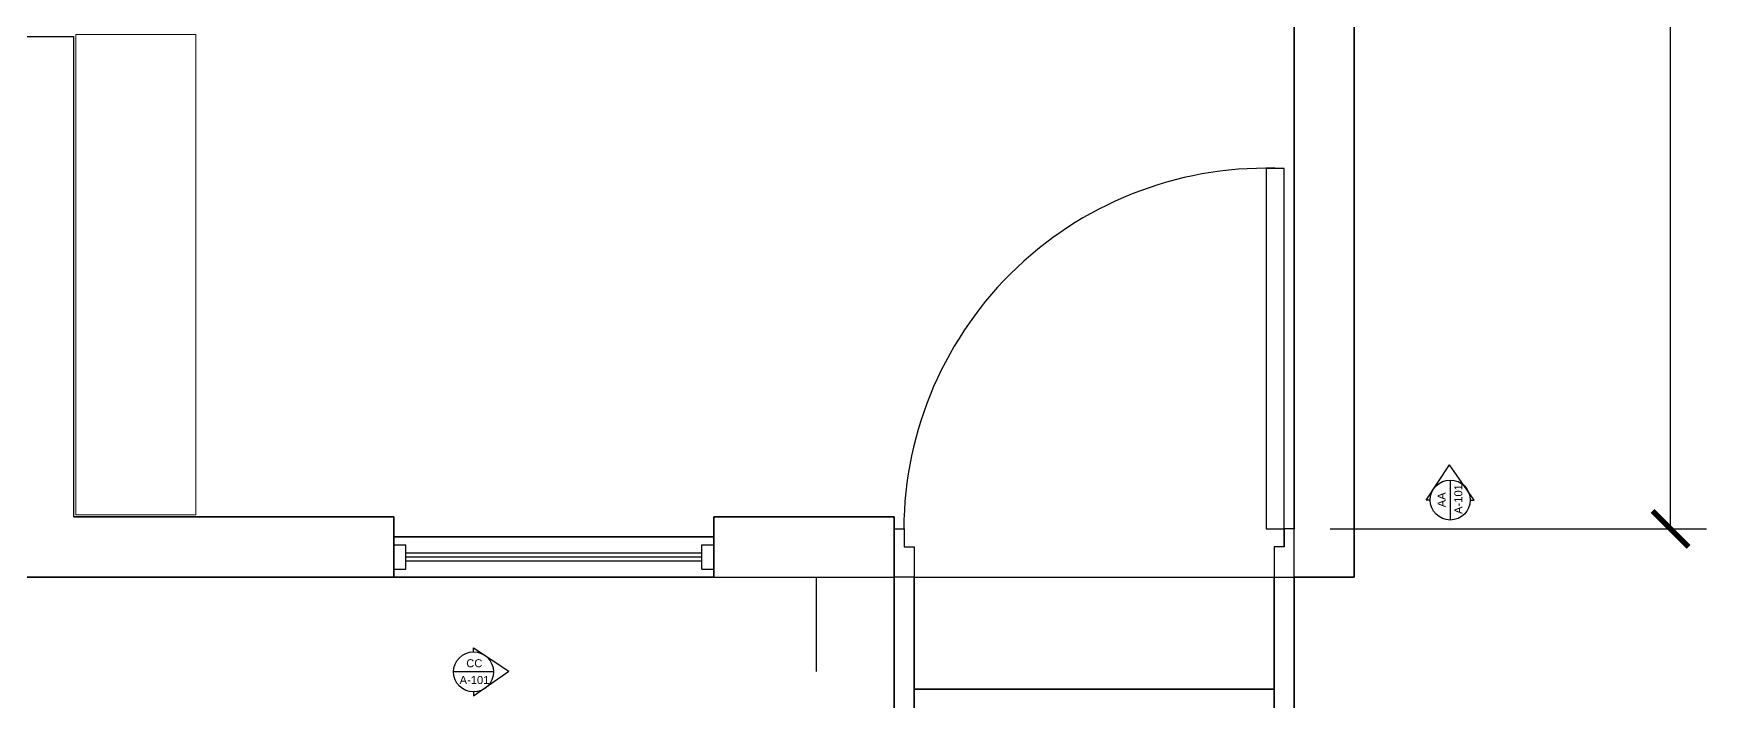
# Model space of a CAD drawing. Header units: millimetres. Extents: x 17881 to 17967.7, y 16873.1 to 16901.1.
# Drawn here: x 17963.468 to 17967.679, y 16876.667 to 16878.335 of the extents above; entities that cross this region are included whole.
import ezdxf

# ---------------------------------------------------------------- set-up
doc = ezdxf.new("R2010")
doc.units = ezdxf.units.MM
for name, color, linetype, lineweight in [('A-DOOR-FULL', 7, 'Continuous', 25), ('A-FLOR-LEVL', 7, 'Continuous', 35), ('A-FLOR-STRS', 7, 'Continuous', 25), ('A-FLOR-STRS-EXTR', 7, 'Continuous', 35), ('A-FURN', 9, 'Continuous', 18), ('A-GLAZ-FULL', 4, 'Continuous', 25), ('A-WALL-FULL-EXTR', 7, 'Continuous', 35), ('A-WALL-FULL-INTR', 7, 'Continuous', 25)]:
    doc.layers.add(name, color=color, linetype=linetype, lineweight=lineweight)
doc.styles.get("Standard").update_dxf_attribs({"font": 'Arial.ttf'})
doc.dimstyles.new('ISO-25', dxfattribs={"dimtxt": 2.5, "dimasz": 2.5, "dimexe": 1.25, "dimexo": 0.625, "dimtad": 1, "dimtxsty": 'Standard', "dimcen": 2.5, "dimadec": 0, "dimazin": 0, "dimtfac": 1, "dimtmove": 0, "dimatfit": 3, "dimfxl": 1, "dimarcsym": 0})
pattern_1 = [(0, (0, 0), (0, 6.985), [5.08, -1.905]), (90, (0, 0), (-6.985, 4e-16), [5.08, -1.905])]

# ---------------------------------------------------------------- blocks, each defined once
blk = doc.blocks.new('_ArchTick')
at = {"color": 0, "linetype": 'ByBlock', "const_width": 0.15}
blk.add_lwpolyline([(-0.5, -0.5), (0.5, 0.5)], dxfattribs=at)
blk = doc.blocks.new('*D16')
at = {"color": 0, "lineweight": -2, "transparency": 16777216}
for p, q in [((17966.7086, 16881.2571), (17967.6493, 16881.2571)), ((17966.7086, 16877.0978), (17967.6493, 16877.0978))]:
    blk.add_line(p, q, dxfattribs=at)
at = {"color": 0, "transparency": 16777216}
for p, q in [((17967.5593, 16881.2571), (17967.5593, 16879.2815)), ((17967.5593, 16877.0978), (17967.5593, 16879.0733))]:
    blk.add_line(p, q, dxfattribs=at)
at = {"layer": 'Defpoints', "color": 0, "transparency": 16777216}
for p in [(17966.6186, 16881.2571), (17966.6186, 16877.0978), (17967.5593, 16877.0978)]:
    blk.add_point(p, dxfattribs=at)
at = {"color": 0, "transparency": 16777216, "xscale": 0.09, "yscale": 0.09, "zscale": 0.09}
for p, rotation in [((17967.5593, 16881.2571), 90), ((17967.5593, 16877.0978), 270)]:
    blk.add_blockref('_ArchTick', p, dxfattribs=dict(at, rotation=rotation))
at = {"color": 0, "transparency": 16777216, "insert": (17967.5593, 16879.1774), "char_height": 0.09, "attachment_point": 5}
blk.add_mtext('4,16', dxfattribs=at)

msp = doc.modelspace()

# ---------------------------------------------------------------- hatches: boundary and pattern name
h = msp.add_hatch()
h.set_pattern_fill('ANGLE', color=250)
h.set_pattern_definition([(0, (8.861, 0.4694), (0, 6.985), [5.08, -1.905]), (90, (8.861, 0.4694), (-6.985, 4e-16), [5.08, -1.905])])
h.paths.add_polyline_path([(17967.2015, 16877.4003), (17967.2015, 16877.3903, -0.147001), (17967.2291, 16877.382)])
h.paths.add_polyline_path([(17967.2895, 16877.3422), (17967.2291, 16877.382, -0.251876), (17967.2515, 16877.3403, -0.19408), (17967.2375, 16877.3056)])
h.paths.add_polyline_path([(17967.222, 16877.2947, -0.105717), (17967.2015, 16877.2903), (17967.2015, 16877.2803)])
h = msp.add_hatch()
h.set_pattern_fill('ANGLE', color=250)
h.set_pattern_definition([(0, (-0.143, -0.22), (0, 6.985), [5.08, -1.905]), (90, (-0.143, -0.22), (-6.985, 4e-16), [5.08, -1.905])])
h.paths.add_polyline_path([(17966.9668, 16877.1977), (17966.9486, 16877.1701), (17966.9586, 16877.1701, -0.147001)])
h.paths.add_polyline_path([(17967.0586, 16877.1701), (17967.0686, 16877.1701), (17967.0542, 16877.1906, -0.105717)])
h.paths.add_polyline_path([(17966.9668, 16877.1977, -0.468877), (17967.0433, 16877.2061), (17967.0067, 16877.2581)])
h = msp.add_hatch()
h.set_pattern_fill('ANGLE', color=250)
h.set_pattern_definition(pattern_1)
h.paths.add_polyline_path([(17964.5881, 16876.6951, -0.098985), (17964.569, 16876.6908), (17964.569, 16876.6817)], flags=17)
h.paths.add_polyline_path([(17964.5952, 16876.7825, -0.248484), (17964.6177, 16876.7414), (17964.6539, 16876.7414), (17964.6557, 16876.7426)], flags=16)
h.paths.add_polyline_path([(17964.6539, 16876.7414), (17964.6177, 16876.7414, -0.003192), (17964.6177, 16876.7408, -0.19408), (17964.6037, 16876.7061)], flags=17)
h.paths.add_polyline_path([(17965.6186, 16876.9778), (17965.1686, 16876.9778), (17964.569, 16876.9778), (17964.569, 16876.7999), (17964.6557, 16876.7426), (17964.6539, 16876.7414), (17965.6186, 16876.7414)])
h.paths.add_polyline_path([(17964.6557, 16876.7426), (17964.6539, 16876.7414), (17964.6037, 16876.7061, -0.095969), (17964.5881, 16876.6951), (17964.569, 16876.6817), (17964.5677, 16876.6808), (17964.5677, 16876.6908, -0.414214), (17964.5177, 16876.7408, -0.414214), (17964.5677, 16876.7908), (17964.5677, 16876.8008), (17964.569, 16876.7999), (17964.569, 16876.9778), (17964.3686, 16876.9778), (17964.3686, 16877.0578), (17964.3986, 16877.0578), (17964.3986, 16877.0378), (17965.1386, 16877.0378), (17965.1386, 16877.0578), (17965.1686, 16877.0578), (17965.1686, 16876.9778), (17964.569, 16876.9778), (17964.569, 16876.7999)])
h.paths.add_polyline_path([(17964.5444, 16876.747), (17964.595, 16876.747), (17964.595, 16876.7777), (17964.5444, 16876.7777)], flags=24)
h.paths.add_polyline_path([(17964.5278, 16876.7052), (17964.6124, 16876.7052), (17964.6124, 16876.7354), (17964.5278, 16876.7354)], flags=25)
h = msp.add_hatch()
h.set_pattern_fill('ANGLE', color=250)
h.set_pattern_definition([(0, (9.484, -7.146), (0, 6.985), [5.08, -1.905]), (90, (9.484, -7.146), (-6.985, 4e-16), [5.08, -1.905])])
h.paths.add_polyline_path([(17964.5677, 16876.8008), (17964.5677, 16876.7908, -0.147001), (17964.5952, 16876.7825)])
h.paths.add_polyline_path([(17964.5952, 16876.7825, -0.251876), (17964.6177, 16876.7408, -0.19408), (17964.6037, 16876.7061), (17964.6557, 16876.7426)])
h.paths.add_polyline_path([(17964.5881, 16876.6951, -0.105717), (17964.5677, 16876.6908), (17964.5677, 16876.6808)])
h = msp.add_hatch()
h.set_pattern_fill('ANGLE', color=250)
h.set_pattern_definition(pattern_1)
h.paths.add_polyline_path([(17964.569, 16876.7907, -0.1402), (17964.5952, 16876.7825), (17964.569, 16876.7999)])
h.paths.add_polyline_path([(17964.5952, 16876.7825, -0.248484), (17964.6177, 16876.7414), (17964.6539, 16876.7414), (17964.6557, 16876.7426)])
h.paths.add_polyline_path([(17964.6539, 16876.7414), (17964.6177, 16876.7414, -0.003192), (17964.6177, 16876.7408, -0.19408), (17964.6037, 16876.7061)])
h.paths.add_polyline_path([(17964.5881, 16876.6951, -0.098985), (17964.569, 16876.6908), (17964.569, 16876.6817)])
h.paths.add_polyline_path([(17964.569, 16876.6908, -0.006663), (17964.5677, 16876.6908), (17964.5677, 16876.6808), (17964.569, 16876.6817)])
h.paths.add_polyline_path([(17964.569, 16876.7999), (17964.5677, 16876.8008), (17964.5677, 16876.7908, -0.006663), (17964.569, 16876.7907)])

# ---------------------------------------------------------------- linework, layer by layer
at = {"color": 250}
for p, q in [((17966.9486, 16877.1701), (17967.0067, 16877.2581)), ((17967.0686, 16877.1701), (17967.0067, 16877.2581)), ((17966.9586, 16877.1701), (17966.9486, 16877.1701)), ((17967.0586, 16877.1701), (17967.0686, 16877.1701)), ((17964.5677, 16876.7908), (17964.5677, 16876.8008)), ((17964.5677, 16876.8008), (17964.6557, 16876.7426)), ((17964.5677, 16876.6808), (17964.6557, 16876.7426)), ((17964.5677, 16876.6908), (17964.5677, 16876.6808))]:
    msp.add_line(p, q, dxfattribs=at)
for p, q in [((17967.0086, 16877.2201), (17967.0086, 16877.1201)), ((17965.1686, 16876.9778), (17965.6186, 16876.9778)), ((17964.6177, 16876.7408), (17964.5177, 16876.7408))]:
    msp.add_line(p, q)
for centre in [(17967.0086, 16877.1701), (17964.5677, 16876.7408)]:
    msp.add_circle(centre, 0.05)
at = {"layer": 'A-DOOR-FULL'}
msp.add_line((17965.6436, 16877.0978), (17965.6436, 16877.0528), dxfattribs=at)
msp.add_lwpolyline([(17966.5936, 16877.0528), (17966.5686, 16877.0528), (17966.5686, 16877.0378), (17966.5686, 16876.9778), (17966.6186, 16876.9778), (17966.6186, 16877.0978), (17966.5936, 16877.0978), (17966.5936, 16877.0528), (17966.5936, 16877.0978), (17966.5936, 16877.9978), (17966.5486, 16877.9978), (17966.5486, 16877.0978), (17966.5936, 16877.0978)], dxfattribs=at)
msp.add_lwpolyline([(17965.6686, 16877.0528), (17965.6686, 16877.0378), (17965.6686, 16876.9778), (17965.6186, 16876.9778), (17965.6186, 16877.0978), (17965.6436, 16877.0978), (17965.6436, 16877.0528)], close=True, dxfattribs=at)
msp.add_arc((17966.5486, 16877.0932), 0.9057, 87.1522, 179.707, dxfattribs=at)
at = {"layer": 'A-FLOR-LEVL'}
for p, q in [((17965.1686, 16877.0778), (17964.3686, 16877.0778)), ((17965.1686, 16876.9778), (17964.3686, 16876.9778))]:
    msp.add_line(p, q, dxfattribs=at)
at = {"layer": 'A-FLOR-STRS'}
msp.add_line((17965.6686, 16876.9778), (17966.6186, 16876.9778), dxfattribs=at)
at = {"layer": 'A-FLOR-STRS-EXTR'}
for p, q in [((17965.6186, 16873.0578), (17965.6186, 16876.9778)), ((17965.6686, 16873.0578), (17965.6686, 16876.9778)), ((17966.5686, 16873.0578), (17966.5686, 16876.9778)), ((17966.6186, 16873.0578), (17966.6186, 16876.9778)), ((17965.6686, 16876.6978), (17966.5686, 16876.6978))]:
    msp.add_line(p, q, dxfattribs=at)
at = {"layer": 'A-FURN'}
msp.add_lwpolyline([(17963.5736, 16877.1328), (17963.8736, 16877.1328), (17963.8736, 16878.3328), (17963.5736, 16878.3328), (17963.5736, 16877.1328)], dxfattribs=at)
at = {"layer": 'A-GLAZ-FULL'}
for p, q in [((17964.3686, 16877.0578), (17964.3986, 16877.0578)), ((17964.3986, 16877.0378), (17965.1386, 16877.0378)), ((17965.1386, 16877.0578), (17965.1686, 16877.0578)), ((17964.3686, 16876.9978), (17964.3986, 16876.9978)), ((17964.3986, 16877.0278), (17965.1386, 16877.0278)), ((17964.3986, 16877.0178), (17965.1386, 16877.0178)), ((17965.1386, 16876.9978), (17965.1686, 16876.9978))]:
    msp.add_line(p, q, dxfattribs=at)
at = {"layer": 'A-GLAZ-FULL', "ltscale": 0.001}
for p, q in [((17964.3986, 16876.9978), (17964.3986, 16877.0578)), ((17965.1386, 16876.9978), (17965.1386, 16877.0578))]:
    msp.add_line(p, q, dxfattribs=at)
at = {"layer": 'A-WALL-FULL-EXTR'}
for p, q in [((17966.7686, 16882.9778), (17966.7686, 16876.9778)), ((17966.6186, 16877.0978), (17966.6186, 16882.8278)), ((17963.5686, 16877.1278), (17964.3686, 16877.1278)), ((17964.3686, 16876.9778), (17964.3686, 16877.1278)), ((17965.1686, 16877.1278), (17965.6186, 16877.1278)), ((17965.1686, 16876.9778), (17965.1686, 16877.1278)), ((17965.6186, 16876.9778), (17965.6186, 16877.1278)), ((17963.4186, 16876.9778), (17964.3686, 16876.9778)), ((17966.7686, 16876.9778), (17966.6186, 16876.9778))]:
    msp.add_line(p, q, dxfattribs=at)
at = {"layer": 'A-WALL-FULL-INTR'}
for p in [(17963.4186, 16878.3278), (17963.5686, 16877.1278)]:
    msp.add_line(p, (17963.5686, 16878.3278), dxfattribs=at)

# ---------------------------------------------------------------- texts
for s, p in [('A-101', (17967.0388, 16877.1353)), ('AA', (17966.997, 16877.152))]:
    msp.add_text(s, height=0.02, rotation=90).set_placement(p)
for s, p in [('CC', (17964.5495, 16876.7524)), ('A-101', (17964.5328, 16876.7105))]:
    msp.add_text(s, height=0.02).set_placement(p)

# ---------------------------------------------------------------- dimensions: what is measured, and where the dimension line sits
dim = msp.add_linear_dim(base=(17967.5593, 16877.0978), p1=(17966.6186, 16881.2571), p2=(17966.6186, 16877.0978), angle=90, dimstyle='ISO-25', override={"dimtxt": 0.09, "dimasz": 0.09, "dimexe": 0.09, "dimexo": 0.09, "dimgap": 0.05, "dimtih": 1, "dimblk1": 'ArchTick', "dimblk2": 'ArchTick', "dimsah": 1, "dimlwd": 65535})
dim.commit()
dim.dimension.update_dxf_attribs({"geometry": '*D16', "text_midpoint": (17967.5593, 16879.1774)})

doc.saveas('drawing.dxf')
